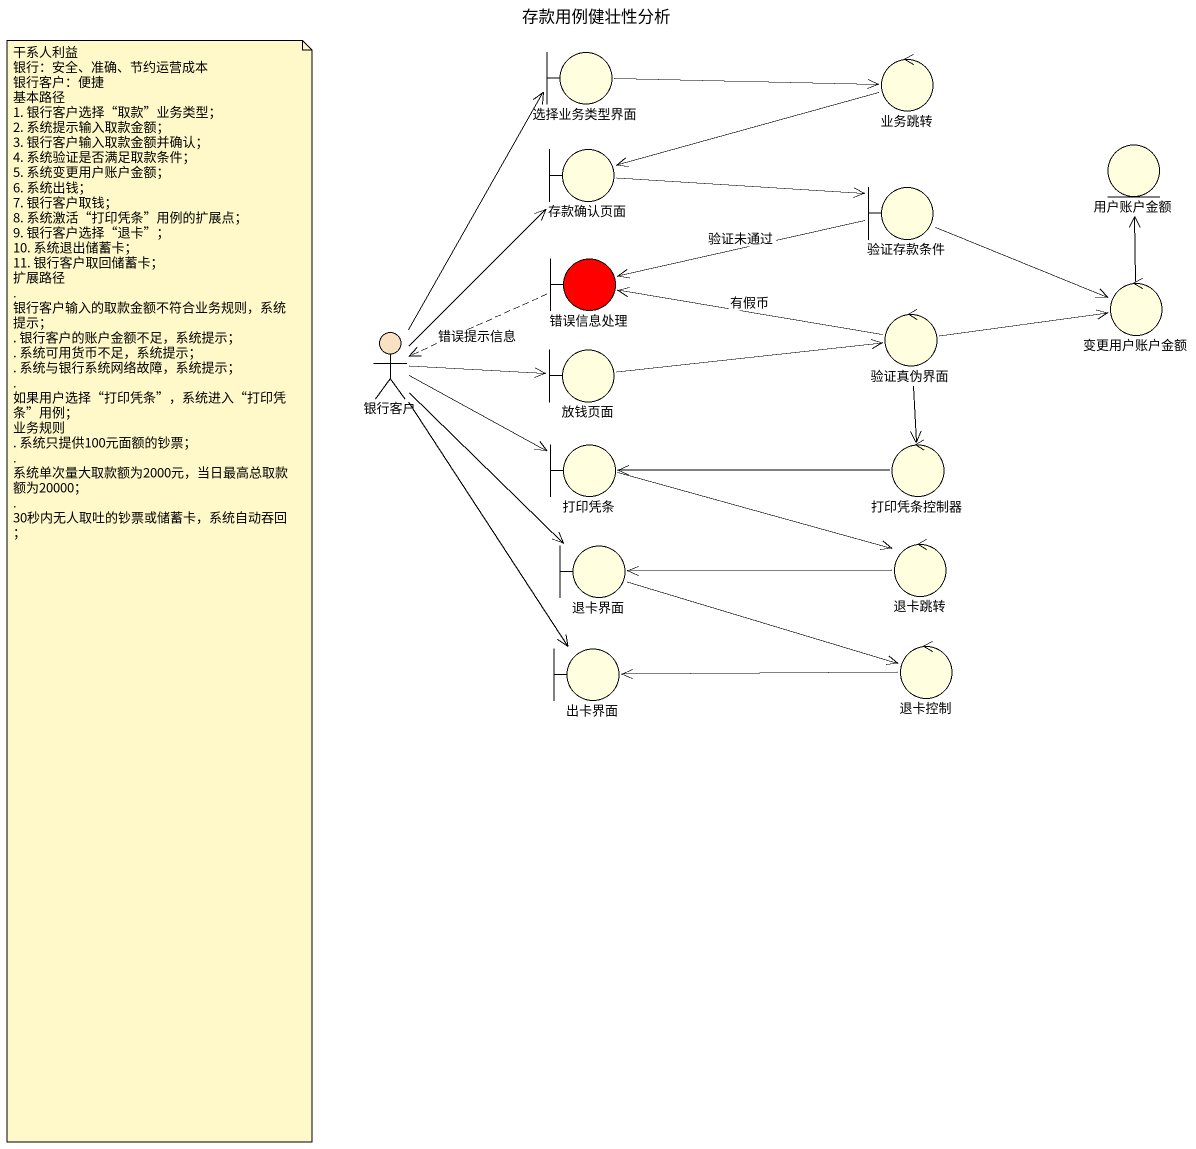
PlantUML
@startuml
title 存款用例健壮性分析
boundary 选择业务类型界面 #FFFFE0
control 业务跳转 #FFFFE0
boundary 存款确认页面 #FFFFE0
entity 用户账户金额 #FFFFE0
boundary 验证存款条件 #FFFFE0
boundary 错误信息处理 #FF0000
control 验证真伪界面 #FFFFE0
control 变更用户账户金额 #FFFFE0
actor 银行客户 #F8E2C1
boundary 放钱页面 #FFFFE0
boundary 打印凭条 #FFFFE0
control 打印凭条控制器 #FFFFE0
boundary 退卡界面 #FFFFE0
control 退卡跳转 #FFFFE0
boundary 出卡界面 #FFFFE0
control 退卡控制 #FFFFE0
选择业务类型界面 -right-> 业务跳转
业务跳转 -left-> 存款确认页面
存款确认页面 -right-> 验证存款条件
验证存款条件 -left-> 错误信息处理 : 验证未通过
验证存款条件 -right-> 变更用户账户金额
错误信息处理 .left.> 银行客户 : 错误提示信息
验证真伪界面 -left-> 错误信息处理 : 有假币
验证真伪界面 -right-> 变更用户账户金额
验证真伪界面 --> 打印凭条控制器
变更用户账户金额 -up-> 用户账户金额
银行客户 -up-> 选择业务类型界面
银行客户 -up-> 存款确认页面
银行客户 -right-> 放钱页面
银行客户 -right-> 打印凭条
银行客户 --> 退卡界面
银行客户 --> 出卡界面
放钱页面 -right-> 验证真伪界面
打印凭条 -right-> 退卡跳转
打印凭条控制器 -left-> 打印凭条
退卡界面 -right-> 退卡控制
退卡跳转 -left-> 退卡界面
退卡控制 -left-> 出卡界面
note as N1
  干系人利益
  银行：安全、准确、节约运营成本
  银行客户：便捷
  基本路径
  1. 银行客户选择“取款”业务类型；
  2. 系统提示输入取款金额；
  3. 银行客户输入取款金额并确认；
  4. 系统验证是否满足取款条件；
  5. 系统变更用户账户金额；
  6. 系统出钱；
  7. 银行客户取钱；
  8. 系统激活“打印凭条”用例的扩展点；
  9. 银行客户选择“退卡”；
  10. 系统退出储蓄卡；
  11. 银行客户取回储蓄卡；
  扩展路径
  . 银行客户输入的取款金额不符合业务规则，系统提示；
  . 银行客户的账户金额不足，系统提示；
  . 系统可用货币不足，系统提示；
  . 系统与银行系统网络故障，系统提示；
  . 如果用户选择“打印凭条”，系统进入“打印凭条”用例；
  业务规则
  . 系统只提供100元面额的钞票；
  . 系统单次量大取款额为2000元，当日最高总取款额为20000；
  . 30秒内无人取吐的钞票或储蓄卡，系统自动吞回；
end note
@enduml
